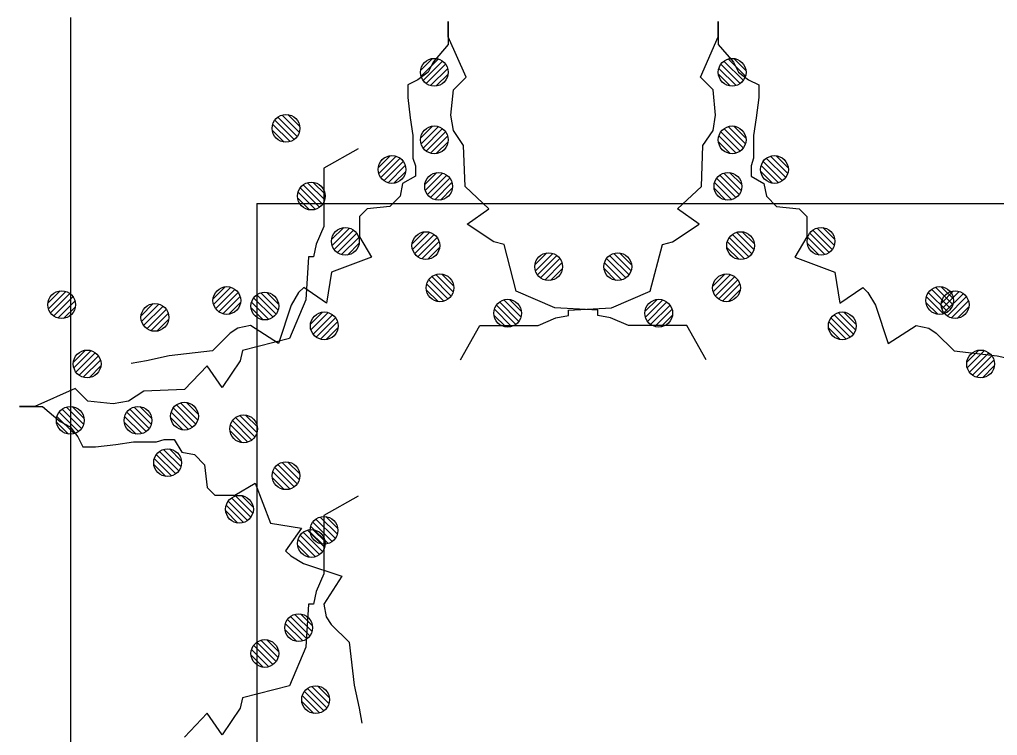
# Model space of a CAD drawing. Header units: millimetres. Extents: x 23536 to 47095, y 9984 to 20154.
# Drawn here: x 23578.031 to 23578.82, y 10062.569 to 10063.147 of the extents above; entities that cross this region are included whole.
import ezdxf

# ---------------------------------------------------------------- set-up
doc = ezdxf.new("R2010")
doc.units = ezdxf.units.MM
doc.header["$LTSCALE"] = 30
doc.header["$MEASUREMENT"] = 0
doc.layers.add('projeto', color=8, linetype='CONTINUOUS')

msp = doc.modelspace()

# ---------------------------------------------------------------- linework, layer by layer
at = {"layer": 'projeto'}
for p, q in [((23578.0725, 10061.14867), (23578.0725, 10063.14867)), ((23578.37693, 10063.13315), (23578.37693, 10063.14542)), ((23578.37693, 10063.14542), (23578.37693, 10063.14337)), ((23578.37693, 10063.14337), (23578.37693, 10063.12702)), ((23578.5946, 10063.13315), (23578.5946, 10063.14542)), ((23578.5946, 10063.14542), (23578.5946, 10063.14337)), ((23578.5946, 10063.14337), (23578.5946, 10063.12702)), ((23578.39125, 10063.10044), (23578.37693, 10063.13315)), ((23578.58027, 10063.10044), (23578.5946, 10063.13315)), ((23578.37693, 10063.12702), (23578.36465, 10063.11271)), ((23578.5946, 10063.12702), (23578.60688, 10063.11271)), ((23578.35453, 10063.10591), (23578.36426, 10063.11563)), ((23578.35453, 10063.10591), (23578.36426, 10063.11563)), ((23578.35493, 10063.10127), (23578.36889, 10063.11524)), ((23578.35493, 10063.10127), (23578.36889, 10063.11524)), ((23578.3566, 10063.09792), (23578.37225, 10063.11357)), ((23578.3566, 10063.09792), (23578.37225, 10063.11357)), ((23578.35912, 10063.09541), (23578.37475, 10063.11104)), ((23578.35912, 10063.09541), (23578.37475, 10063.11104)), ((23578.36465, 10063.11271), (23578.36056, 10063.10453)), ((23578.6124, 10063.09541), (23578.59677, 10063.11104)), ((23578.6124, 10063.09541), (23578.59677, 10063.11104)), ((23578.61493, 10063.09792), (23578.59928, 10063.11357)), ((23578.61493, 10063.09792), (23578.59928, 10063.11357)), ((23578.6166, 10063.10127), (23578.60263, 10063.11524)), ((23578.6166, 10063.10127), (23578.60263, 10063.11524)), ((23578.60688, 10063.11271), (23578.61097, 10063.10453)), ((23578.61699, 10063.10591), (23578.60727, 10063.11563)), ((23578.61699, 10063.10591), (23578.60727, 10063.11563)), ((23578.36056, 10063.10453), (23578.35237, 10063.0984)), ((23578.36251, 10063.09377), (23578.3764, 10063.10766)), ((23578.36251, 10063.09377), (23578.3764, 10063.10766)), ((23578.3672, 10063.09343), (23578.37674, 10063.10297)), ((23578.3672, 10063.09343), (23578.37674, 10063.10297)), ((23578.60433, 10063.09343), (23578.59479, 10063.10297)), ((23578.60433, 10063.09343), (23578.59479, 10063.10297)), ((23578.60902, 10063.09377), (23578.59513, 10063.10766)), ((23578.60902, 10063.09377), (23578.59513, 10063.10766)), ((23578.61097, 10063.10453), (23578.61915, 10063.0984)), ((23578.35237, 10063.0984), (23578.34419, 10063.09431)), ((23578.34419, 10063.09431), (23578.34419, 10063.08408)), ((23578.38102, 10063.09022), (23578.39125, 10063.10044)), ((23578.59051, 10063.09022), (23578.58027, 10063.10044)), ((23578.61915, 10063.0984), (23578.62734, 10063.09431)), ((23578.62734, 10063.09431), (23578.62734, 10063.08408)), ((23578.37897, 10063.06978), (23578.38102, 10063.09022)), ((23578.59255, 10063.06978), (23578.59051, 10063.09022)), ((23578.34419, 10063.08408), (23578.34623, 10063.06773)), ((23578.62734, 10063.08408), (23578.62529, 10063.06773)), ((23578.25706, 10063.06074), (23578.24752, 10063.07028)), ((23578.25706, 10063.06074), (23578.24752, 10063.07028)), ((23578.24922, 10063.04847), (23578.23525, 10063.06243)), ((23578.24922, 10063.04847), (23578.23525, 10063.06243)), ((23578.25258, 10063.05014), (23578.23693, 10063.06579)), ((23578.25258, 10063.05014), (23578.23693, 10063.06579)), ((23578.25508, 10063.05267), (23578.23945, 10063.06829)), ((23578.25508, 10063.05267), (23578.23945, 10063.06829)), ((23578.25672, 10063.05605), (23578.24284, 10063.06994)), ((23578.25672, 10063.05605), (23578.24284, 10063.06994)), ((23578.34623, 10063.06773), (23578.34828, 10063.05342)), ((23578.38102, 10063.05751), (23578.37897, 10063.06978)), ((23578.59051, 10063.05751), (23578.59255, 10063.06978)), ((23578.62529, 10063.06773), (23578.62325, 10063.05342)), ((23578.24459, 10063.04807), (23578.23486, 10063.0578)), ((23578.24459, 10063.04807), (23578.23486, 10063.0578)), ((23578.35453, 10063.05131), (23578.36426, 10063.06103)), ((23578.35453, 10063.05131), (23578.36426, 10063.06103)), ((23578.35493, 10063.04667), (23578.36889, 10063.06064)), ((23578.35493, 10063.04667), (23578.36889, 10063.06064)), ((23578.3566, 10063.04332), (23578.37225, 10063.05897)), ((23578.3566, 10063.04332), (23578.37225, 10063.05897)), ((23578.35912, 10063.04081), (23578.37475, 10063.05644)), ((23578.35912, 10063.04081), (23578.37475, 10063.05644)), ((23578.38921, 10063.04524), (23578.38102, 10063.05751)), ((23578.58232, 10063.04524), (23578.59051, 10063.05751)), ((23578.6124, 10063.04081), (23578.59677, 10063.05644)), ((23578.6124, 10063.04081), (23578.59677, 10063.05644)), ((23578.61493, 10063.04332), (23578.59928, 10063.05897)), ((23578.61493, 10063.04332), (23578.59928, 10063.05897)), ((23578.6166, 10063.04667), (23578.60263, 10063.06064)), ((23578.6166, 10063.04667), (23578.60263, 10063.06064)), ((23578.61699, 10063.05131), (23578.60727, 10063.06103)), ((23578.61699, 10063.05131), (23578.60727, 10063.06103)), ((23578.34828, 10063.05342), (23578.34828, 10063.03502)), ((23578.36251, 10063.03917), (23578.3764, 10063.05306)), ((23578.36251, 10063.03917), (23578.3764, 10063.05306)), ((23578.3672, 10063.03883), (23578.37674, 10063.04837)), ((23578.3672, 10063.03883), (23578.37674, 10063.04837)), ((23578.60433, 10063.03883), (23578.59479, 10063.04837)), ((23578.60433, 10063.03883), (23578.59479, 10063.04837)), ((23578.60902, 10063.03917), (23578.59513, 10063.05306)), ((23578.60902, 10063.03917), (23578.59513, 10063.05306)), ((23578.62325, 10063.05342), (23578.62325, 10063.03502)), ((23578.30412, 10063.04276), (23578.27637, 10063.02714)), ((23578.39044, 10063.01236), (23578.38921, 10063.04524)), ((23578.58109, 10063.01236), (23578.58232, 10063.04524)), ((23578.32037, 10063.02742), (23578.3301, 10063.03715)), ((23578.32037, 10063.02742), (23578.3301, 10063.03715)), ((23578.32077, 10063.02279), (23578.33474, 10063.03675)), ((23578.32077, 10063.02279), (23578.33474, 10063.03675)), ((23578.32244, 10063.01943), (23578.33809, 10063.03508)), ((23578.32244, 10063.01943), (23578.33809, 10063.03508)), ((23578.32497, 10063.01693), (23578.34059, 10063.03255)), ((23578.32497, 10063.01693), (23578.34059, 10063.03255)), ((23578.34828, 10063.03502), (23578.35032, 10063.02889)), ((23578.62325, 10063.03502), (23578.6212, 10063.02889)), ((23578.64656, 10063.01693), (23578.63093, 10063.03255)), ((23578.64656, 10063.01693), (23578.63093, 10063.03255)), ((23578.64908, 10063.01943), (23578.63343, 10063.03508)), ((23578.64908, 10063.01943), (23578.63343, 10063.03508)), ((23578.65076, 10063.02279), (23578.63679, 10063.03675)), ((23578.65076, 10063.02279), (23578.63679, 10063.03675)), ((23578.65115, 10063.02742), (23578.64142, 10063.03715)), ((23578.65115, 10063.02742), (23578.64142, 10063.03715)), ((23578.27637, 10063.02714), (23578.27637, 10063.01896)), ((23578.32835, 10063.01528), (23578.34224, 10063.02917)), ((23578.32835, 10063.01528), (23578.34224, 10063.02917)), ((23578.33304, 10063.01494), (23578.34258, 10063.02448)), ((23578.33304, 10063.01494), (23578.34258, 10063.02448)), ((23578.35032, 10063.02889), (23578.35032, 10063.02071)), ((23578.35795, 10063.01377), (23578.36767, 10063.0235)), ((23578.35795, 10063.01377), (23578.36767, 10063.0235)), ((23578.35834, 10063.00914), (23578.37231, 10063.0231)), ((23578.35834, 10063.00914), (23578.37231, 10063.0231)), ((23578.61318, 10063.00914), (23578.59922, 10063.0231)), ((23578.61318, 10063.00914), (23578.59922, 10063.0231)), ((23578.61358, 10063.01377), (23578.60385, 10063.0235)), ((23578.61358, 10063.01377), (23578.60385, 10063.0235)), ((23578.6212, 10063.02889), (23578.6212, 10063.02071)), ((23578.63848, 10063.01494), (23578.62894, 10063.02448)), ((23578.63848, 10063.01494), (23578.62894, 10063.02448)), ((23578.64317, 10063.01528), (23578.62928, 10063.02917)), ((23578.64317, 10063.01528), (23578.62928, 10063.02917)), ((23578.2772, 10063.0014), (23578.26331, 10063.01529)), ((23578.2772, 10063.0014), (23578.26331, 10063.01529)), ((23578.27754, 10063.00609), (23578.268, 10063.01563)), ((23578.27754, 10063.00609), (23578.268, 10063.01563)), ((23578.27637, 10063.01896), (23578.27637, 10063.00463)), ((23578.35032, 10063.02071), (23578.34009, 10063.01458)), ((23578.36001, 10063.00578), (23578.37566, 10063.02143)), ((23578.36001, 10063.00578), (23578.37566, 10063.02143)), ((23578.36254, 10063.00328), (23578.37817, 10063.0189)), ((23578.36254, 10063.00328), (23578.37817, 10063.0189)), ((23578.36592, 10063.00163), (23578.37981, 10063.01552)), ((23578.36592, 10063.00163), (23578.37981, 10063.01552)), ((23578.6056, 10063.00163), (23578.59171, 10063.01552)), ((23578.6056, 10063.00163), (23578.59171, 10063.01552)), ((23578.60898, 10063.00328), (23578.59336, 10063.0189)), ((23578.60898, 10063.00328), (23578.59336, 10063.0189)), ((23578.61151, 10063.00578), (23578.59586, 10063.02143)), ((23578.61151, 10063.00578), (23578.59586, 10063.02143)), ((23578.6212, 10063.02071), (23578.63143, 10063.01458)), ((23578.26969, 10062.99382), (23578.25573, 10063.00778)), ((23578.26969, 10062.99382), (23578.25573, 10063.00778)), ((23578.27305, 10062.99549), (23578.2574, 10063.01114)), ((23578.27305, 10062.99549), (23578.2574, 10063.01114)), ((23578.27555, 10062.99801), (23578.25993, 10063.01364)), ((23578.27555, 10062.99801), (23578.25993, 10063.01364)), ((23578.34009, 10063.01458), (23578.33805, 10063.00436)), ((23578.37061, 10063.00129), (23578.38015, 10063.01083)), ((23578.37061, 10063.00129), (23578.38015, 10063.01083)), ((23578.40967, 10062.99413), (23578.39044, 10063.01236)), ((23578.56186, 10062.99413), (23578.58109, 10063.01236)), ((23578.60091, 10063.00129), (23578.59137, 10063.01083)), ((23578.60091, 10063.00129), (23578.59137, 10063.01083)), ((23578.63143, 10063.01458), (23578.63348, 10063.00436)), ((23578.26506, 10062.99342), (23578.25533, 10063.00315)), ((23578.26506, 10062.99342), (23578.25533, 10063.00315)), ((23578.27637, 10063.00463), (23578.27637, 10062.98008)), ((23578.33805, 10063.00436), (23578.32986, 10062.99618)), ((23578.63348, 10063.00436), (23578.64166, 10062.99618)), ((23578.2225, 10062.99867), (23578.2225, 10061.29867)), ((23578.2225, 10062.99867), (23579.4225, 10062.99867)), ((23578.31144, 10062.99413), (23578.30531, 10062.988)), ((23578.32986, 10062.99618), (23578.31144, 10062.99413)), ((23578.39215, 10062.98187), (23578.40967, 10062.99413)), ((23578.57937, 10062.98187), (23578.56186, 10062.99413)), ((23578.64166, 10062.99618), (23578.66008, 10062.99413)), ((23578.66008, 10062.99413), (23578.66622, 10062.988)), ((23578.30531, 10062.988), (23578.30531, 10062.97165)), ((23578.66622, 10062.988), (23578.66622, 10062.97165)), ((23578.27637, 10062.98008), (23578.27024, 10062.96575)), ((23578.2828, 10062.96941), (23578.29253, 10062.97914)), ((23578.2828, 10062.96941), (23578.29253, 10062.97914)), ((23578.2832, 10062.96478), (23578.29716, 10062.97874)), ((23578.2832, 10062.96478), (23578.29716, 10062.97874)), ((23578.28487, 10062.96142), (23578.30052, 10062.97707)), ((23578.28487, 10062.96142), (23578.30052, 10062.97707)), ((23578.3477, 10062.966), (23578.35743, 10062.97573)), ((23578.3477, 10062.966), (23578.35743, 10062.97573)), ((23578.34809, 10062.96136), (23578.36206, 10062.97533)), ((23578.34809, 10062.96136), (23578.36206, 10062.97533)), ((23578.41376, 10062.96756), (23578.39215, 10062.98187)), ((23578.55776, 10062.96756), (23578.57937, 10062.98187)), ((23578.62343, 10062.96136), (23578.60946, 10062.97533)), ((23578.62343, 10062.96136), (23578.60946, 10062.97533)), ((23578.62382, 10062.966), (23578.6141, 10062.97573)), ((23578.62382, 10062.966), (23578.6141, 10062.97573)), ((23578.68665, 10062.96142), (23578.67101, 10062.97707)), ((23578.68665, 10062.96142), (23578.67101, 10062.97707)), ((23578.68833, 10062.96478), (23578.67436, 10062.97874)), ((23578.68833, 10062.96478), (23578.67436, 10062.97874)), ((23578.68872, 10062.96941), (23578.679, 10062.97914)), ((23578.68872, 10062.96941), (23578.679, 10062.97914)), ((23578.2874, 10062.95892), (23578.30302, 10062.97454)), ((23578.2874, 10062.95892), (23578.30302, 10062.97454)), ((23578.29078, 10062.95727), (23578.30467, 10062.97116)), ((23578.29078, 10062.95727), (23578.30467, 10062.97116)), ((23578.30531, 10062.97165), (23578.31493, 10062.95529)), ((23578.34977, 10062.95801), (23578.36542, 10062.97366)), ((23578.34977, 10062.95801), (23578.36542, 10062.97366)), ((23578.35229, 10062.9555), (23578.36792, 10062.97113)), ((23578.35229, 10062.9555), (23578.36792, 10062.97113)), ((23578.35568, 10062.95386), (23578.36957, 10062.96775)), ((23578.35568, 10062.95386), (23578.36957, 10062.96775)), ((23578.42195, 10062.96551), (23578.41376, 10062.96756)), ((23578.54958, 10062.96551), (23578.55776, 10062.96756)), ((23578.61585, 10062.95386), (23578.60196, 10062.96775)), ((23578.61585, 10062.95386), (23578.60196, 10062.96775)), ((23578.61923, 10062.9555), (23578.6036, 10062.97113)), ((23578.61923, 10062.9555), (23578.6036, 10062.97113)), ((23578.62176, 10062.95801), (23578.60611, 10062.97366)), ((23578.62176, 10062.95801), (23578.60611, 10062.97366)), ((23578.66622, 10062.97165), (23578.65659, 10062.95529)), ((23578.68075, 10062.95727), (23578.66686, 10062.97116)), ((23578.68075, 10062.95727), (23578.66686, 10062.97116)), ((23578.68413, 10062.95892), (23578.6685, 10062.97454)), ((23578.68413, 10062.95892), (23578.6685, 10062.97454)), ((23578.27024, 10062.96575), (23578.26819, 10062.95552)), ((23578.29547, 10062.95693), (23578.30501, 10062.96647)), ((23578.29547, 10062.95693), (23578.30501, 10062.96647)), ((23578.36037, 10062.95352), (23578.36991, 10062.96306)), ((23578.36037, 10062.95352), (23578.36991, 10062.96306)), ((23578.43166, 10062.92771), (23578.42195, 10062.96551)), ((23578.42195, 10062.96551), (23578.42195, 10062.96551)), ((23578.53986, 10062.92771), (23578.54958, 10062.96551)), ((23578.54958, 10062.96551), (23578.54958, 10062.96551)), ((23578.61116, 10062.95352), (23578.60162, 10062.96306)), ((23578.61116, 10062.95352), (23578.60162, 10062.96306)), ((23578.67606, 10062.95693), (23578.66652, 10062.96647)), ((23578.67606, 10062.95693), (23578.66652, 10062.96647)), ((23578.2641, 10062.95552), (23578.26206, 10062.92073)), ((23578.26819, 10062.95552), (23578.2641, 10062.95552)), ((23578.31493, 10062.95529), (23578.28279, 10062.94302)), ((23578.44676, 10062.94894), (23578.45648, 10062.95866)), ((23578.44676, 10062.94894), (23578.45648, 10062.95866)), ((23578.44715, 10062.9443), (23578.46112, 10062.95827)), ((23578.44715, 10062.9443), (23578.46112, 10062.95827)), ((23578.44882, 10062.94095), (23578.46447, 10062.9566)), ((23578.44882, 10062.94095), (23578.46447, 10062.9566)), ((23578.45135, 10062.93844), (23578.46698, 10062.95407)), ((23578.45135, 10062.93844), (23578.46698, 10062.95407)), ((23578.52017, 10062.93844), (23578.50455, 10062.95407)), ((23578.52017, 10062.93844), (23578.50455, 10062.95407)), ((23578.5227, 10062.94095), (23578.50705, 10062.9566)), ((23578.5227, 10062.94095), (23578.50705, 10062.9566)), ((23578.52437, 10062.9443), (23578.51041, 10062.95827)), ((23578.52437, 10062.9443), (23578.51041, 10062.95827)), ((23578.52477, 10062.94894), (23578.51504, 10062.95866)), ((23578.52477, 10062.94894), (23578.51504, 10062.95866)), ((23578.65659, 10062.95529), (23578.68873, 10062.94302)), ((23578.45473, 10062.9368), (23578.46862, 10062.95069)), ((23578.45473, 10062.9368), (23578.46862, 10062.95069)), ((23578.45942, 10062.93646), (23578.46896, 10062.946)), ((23578.45942, 10062.93646), (23578.46896, 10062.946)), ((23578.5121, 10062.93646), (23578.50256, 10062.946)), ((23578.5121, 10062.93646), (23578.50256, 10062.946)), ((23578.51679, 10062.9368), (23578.5029, 10062.95069)), ((23578.51679, 10062.9368), (23578.5029, 10062.95069)), ((23578.28279, 10062.94302), (23578.2787, 10062.91807)), ((23578.37672, 10062.92138), (23578.36109, 10062.93701)), ((23578.37672, 10062.92138), (23578.36109, 10062.93701)), ((23578.37924, 10062.92388), (23578.36359, 10062.93953)), ((23578.37924, 10062.92388), (23578.36359, 10062.93953)), ((23578.38091, 10062.92724), (23578.36695, 10062.94121)), ((23578.38091, 10062.92724), (23578.36695, 10062.94121)), ((23578.38131, 10062.93187), (23578.37158, 10062.9416)), ((23578.38131, 10062.93187), (23578.37158, 10062.9416)), ((23578.59021, 10062.93187), (23578.59994, 10062.9416)), ((23578.59021, 10062.93187), (23578.59994, 10062.9416)), ((23578.59061, 10062.92724), (23578.60458, 10062.94121)), ((23578.59061, 10062.92724), (23578.60458, 10062.94121)), ((23578.59228, 10062.92388), (23578.60793, 10062.93953)), ((23578.59228, 10062.92388), (23578.60793, 10062.93953)), ((23578.59481, 10062.92138), (23578.61043, 10062.93701)), ((23578.59481, 10062.92138), (23578.61043, 10062.93701)), ((23578.68873, 10062.94302), (23578.69282, 10062.91807)), ((23578.18716, 10062.92164), (23578.19689, 10062.93136)), ((23578.18716, 10062.92164), (23578.19689, 10062.93136)), ((23578.18756, 10062.917), (23578.20152, 10062.93097)), ((23578.18756, 10062.917), (23578.20152, 10062.93097)), ((23578.18923, 10062.91365), (23578.20488, 10062.9293)), ((23578.18923, 10062.91365), (23578.20488, 10062.9293)), ((23578.26028, 10062.93076), (23578.25619, 10062.92667)), ((23578.2787, 10062.91807), (23578.26028, 10062.93076)), ((23578.36864, 10062.9194), (23578.3591, 10062.92894)), ((23578.36864, 10062.9194), (23578.3591, 10062.92894)), ((23578.37333, 10062.91974), (23578.35944, 10062.93362)), ((23578.37333, 10062.91974), (23578.35944, 10062.93362)), ((23578.59819, 10062.91974), (23578.61208, 10062.93362)), ((23578.59819, 10062.91974), (23578.61208, 10062.93362)), ((23578.60288, 10062.9194), (23578.61242, 10062.92894)), ((23578.60288, 10062.9194), (23578.61242, 10062.92894)), ((23578.69282, 10062.91807), (23578.71124, 10062.93076)), ((23578.71124, 10062.93076), (23578.71533, 10062.92667)), ((23578.78229, 10062.91365), (23578.76664, 10062.9293)), ((23578.78229, 10062.91365), (23578.76664, 10062.9293)), ((23578.78397, 10062.917), (23578.77, 10062.93097)), ((23578.78397, 10062.917), (23578.77, 10062.93097)), ((23578.78436, 10062.92164), (23578.77463, 10062.93136)), ((23578.78436, 10062.92164), (23578.77463, 10062.93136)), ((23578.05395, 10062.91822), (23578.06368, 10062.92795)), ((23578.05395, 10062.91822), (23578.06368, 10062.92795)), ((23578.05435, 10062.91359), (23578.06831, 10062.92756)), ((23578.05435, 10062.91359), (23578.06831, 10062.92756)), ((23578.05602, 10062.91023), (23578.07167, 10062.92588)), ((23578.05602, 10062.91023), (23578.07167, 10062.92588)), ((23578.05854, 10062.90773), (23578.07417, 10062.92336)), ((23578.05854, 10062.90773), (23578.07417, 10062.92336)), ((23578.19176, 10062.91114), (23578.20738, 10062.92677)), ((23578.19176, 10062.91114), (23578.20738, 10062.92677)), ((23578.19514, 10062.9095), (23578.20903, 10062.92339)), ((23578.19514, 10062.9095), (23578.20903, 10062.92339)), ((23578.23551, 10062.90668), (23578.21986, 10062.92233)), ((23578.23551, 10062.90668), (23578.21986, 10062.92233)), ((23578.23802, 10062.90921), (23578.22239, 10062.92483)), ((23578.23802, 10062.90921), (23578.22239, 10062.92483)), ((23578.23966, 10062.91259), (23578.22577, 10062.92648)), ((23578.23966, 10062.91259), (23578.22577, 10062.92648)), ((23578.24, 10062.91728), (23578.23046, 10062.92682)), ((23578.24, 10062.91728), (23578.23046, 10062.92682)), ((23578.26206, 10062.92073), (23578.24875, 10062.88952)), ((23578.25619, 10062.92667), (23578.25005, 10062.91645)), ((23578.26206, 10062.92073), (23578.26206, 10062.92073)), ((23578.26206, 10062.92073), (23578.26206, 10062.92073)), ((23578.43557, 10062.90677), (23578.4216, 10062.92073)), ((23578.43557, 10062.90677), (23578.4216, 10062.92073)), ((23578.43596, 10062.9114), (23578.42623, 10062.92113)), ((23578.43596, 10062.9114), (23578.42623, 10062.92113)), ((23578.46287, 10062.9144), (23578.43166, 10062.92771)), ((23578.50865, 10062.9144), (23578.53986, 10062.92771)), ((23578.53556, 10062.9114), (23578.54529, 10062.92113)), ((23578.53556, 10062.9114), (23578.54529, 10062.92113)), ((23578.53596, 10062.90677), (23578.54992, 10062.92073)), ((23578.53596, 10062.90677), (23578.54992, 10062.92073)), ((23578.71533, 10062.92667), (23578.72147, 10062.91645)), ((23578.77638, 10062.9095), (23578.76249, 10062.92339)), ((23578.77638, 10062.9095), (23578.76249, 10062.92339)), ((23578.77977, 10062.91114), (23578.76414, 10062.92677)), ((23578.77977, 10062.91114), (23578.76414, 10062.92677)), ((23578.77467, 10062.91822), (23578.7844, 10062.92795)), ((23578.77467, 10062.91822), (23578.7844, 10062.92795)), ((23578.77507, 10062.91359), (23578.78903, 10062.92756)), ((23578.77507, 10062.91359), (23578.78903, 10062.92756)), ((23578.77674, 10062.91023), (23578.79239, 10062.92588)), ((23578.77674, 10062.91023), (23578.79239, 10062.92588)), ((23578.77927, 10062.90773), (23578.79489, 10062.92336)), ((23578.77927, 10062.90773), (23578.79489, 10062.92336)), ((23578.06193, 10062.90609), (23578.07582, 10062.91997)), ((23578.06193, 10062.90609), (23578.07582, 10062.91997)), ((23578.06662, 10062.90575), (23578.07616, 10062.91528)), ((23578.06662, 10062.90575), (23578.07616, 10062.91528)), ((23578.1291, 10062.90799), (23578.13882, 10062.91771)), ((23578.1291, 10062.90799), (23578.13882, 10062.91771)), ((23578.12949, 10062.90335), (23578.14346, 10062.91732)), ((23578.12949, 10062.90335), (23578.14346, 10062.91732)), ((23578.13116, 10062.9), (23578.14681, 10062.91565)), ((23578.13116, 10062.9), (23578.14681, 10062.91565)), ((23578.13369, 10062.89749), (23578.14932, 10062.91312)), ((23578.13369, 10062.89749), (23578.14932, 10062.91312)), ((23578.19983, 10062.90916), (23578.20937, 10062.9187)), ((23578.19983, 10062.90916), (23578.20937, 10062.9187)), ((23578.22752, 10062.90461), (23578.2178, 10062.91434)), ((23578.22752, 10062.90461), (23578.2178, 10062.91434)), ((23578.23216, 10062.90501), (23578.21819, 10062.91897)), ((23578.23216, 10062.90501), (23578.21819, 10062.91897)), ((23578.25005, 10062.91645), (23578.23982, 10062.8855)), ((23578.42798, 10062.89926), (23578.4141, 10062.91315)), ((23578.42798, 10062.89926), (23578.4141, 10062.91315)), ((23578.43137, 10062.90091), (23578.41574, 10062.91653)), ((23578.43137, 10062.90091), (23578.41574, 10062.91653)), ((23578.43389, 10062.90341), (23578.41824, 10062.91906)), ((23578.43389, 10062.90341), (23578.41824, 10062.91906)), ((23578.49766, 10062.91236), (23578.46287, 10062.9144)), ((23578.46287, 10062.9144), (23578.46287, 10062.9144)), ((23578.46287, 10062.9144), (23578.46287, 10062.9144)), ((23578.47386, 10062.91236), (23578.50865, 10062.9144)), ((23578.47386, 10062.90827), (23578.47386, 10062.91236)), ((23578.49766, 10062.90827), (23578.49766, 10062.91236)), ((23578.50865, 10062.9144), (23578.50865, 10062.9144)), ((23578.50865, 10062.9144), (23578.50865, 10062.9144)), ((23578.53763, 10062.90341), (23578.55328, 10062.91906)), ((23578.53763, 10062.90341), (23578.55328, 10062.91906)), ((23578.54016, 10062.90091), (23578.55578, 10062.91653)), ((23578.54016, 10062.90091), (23578.55578, 10062.91653)), ((23578.54354, 10062.89926), (23578.55743, 10062.91315)), ((23578.54354, 10062.89926), (23578.55743, 10062.91315)), ((23578.72147, 10062.91645), (23578.7317, 10062.8855)), ((23578.77169, 10062.90916), (23578.76215, 10062.9187)), ((23578.77169, 10062.90916), (23578.76215, 10062.9187)), ((23578.78265, 10062.90609), (23578.79654, 10062.91997)), ((23578.78265, 10062.90609), (23578.79654, 10062.91997)), ((23578.78734, 10062.90575), (23578.79688, 10062.91528)), ((23578.78734, 10062.90575), (23578.79688, 10062.91528)), ((23578.13707, 10062.89585), (23578.15096, 10062.90974)), ((23578.13707, 10062.89585), (23578.15096, 10062.90974)), ((23578.14176, 10062.89551), (23578.1513, 10062.90505)), ((23578.14176, 10062.89551), (23578.1513, 10062.90505)), ((23578.26572, 10062.90116), (23578.27545, 10062.91089)), ((23578.26572, 10062.90116), (23578.27545, 10062.91089)), ((23578.26612, 10062.89653), (23578.28009, 10062.91049)), ((23578.26612, 10062.89653), (23578.28009, 10062.91049)), ((23578.26779, 10062.89317), (23578.28344, 10062.90882)), ((23578.26779, 10062.89317), (23578.28344, 10062.90882)), ((23578.27032, 10062.89067), (23578.28594, 10062.9063)), ((23578.27032, 10062.89067), (23578.28594, 10062.9063)), ((23578.4233, 10062.89892), (23578.41376, 10062.90846)), ((23578.4233, 10062.89892), (23578.41376, 10062.90846)), ((23578.44931, 10062.90009), (23578.46363, 10062.90622)), ((23578.46363, 10062.90622), (23578.47386, 10062.90827)), ((23578.50789, 10062.90622), (23578.49766, 10062.90827)), ((23578.52222, 10062.90009), (23578.50789, 10062.90622)), ((23578.54823, 10062.89892), (23578.55777, 10062.90846)), ((23578.54823, 10062.89892), (23578.55777, 10062.90846)), ((23578.70121, 10062.89067), (23578.68558, 10062.9063)), ((23578.70121, 10062.89067), (23578.68558, 10062.9063)), ((23578.70373, 10062.89317), (23578.68808, 10062.90882)), ((23578.70373, 10062.89317), (23578.68808, 10062.90882)), ((23578.70541, 10062.89653), (23578.69144, 10062.91049)), ((23578.70541, 10062.89653), (23578.69144, 10062.91049)), ((23578.7058, 10062.90116), (23578.69607, 10062.91089)), ((23578.7058, 10062.90116), (23578.69607, 10062.91089)), ((23578.20708, 10062.89805), (23578.20094, 10062.89396)), ((23578.21731, 10062.90009), (23578.20708, 10062.89805)), ((23578.23982, 10062.8855), (23578.21731, 10062.90009)), ((23578.2737, 10062.88902), (23578.28759, 10062.90291)), ((23578.2737, 10062.88902), (23578.28759, 10062.90291)), ((23578.27839, 10062.88868), (23578.28793, 10062.89822)), ((23578.27839, 10062.88868), (23578.28793, 10062.89822)), ((23578.38662, 10062.87234), (23578.40224, 10062.90009)), ((23578.40224, 10062.90009), (23578.41043, 10062.90009)), ((23578.41043, 10062.90009), (23578.42475, 10062.90009)), ((23578.42475, 10062.90009), (23578.44931, 10062.90009)), ((23578.54677, 10062.90009), (23578.52222, 10062.90009)), ((23578.5611, 10062.90009), (23578.54677, 10062.90009)), ((23578.56929, 10062.90009), (23578.5611, 10062.90009)), ((23578.5849, 10062.87234), (23578.56929, 10062.90009)), ((23578.69313, 10062.88868), (23578.68359, 10062.89822)), ((23578.69313, 10062.88868), (23578.68359, 10062.89822)), ((23578.69782, 10062.88902), (23578.68393, 10062.90291)), ((23578.69782, 10062.88902), (23578.68393, 10062.90291)), ((23578.7317, 10062.8855), (23578.75421, 10062.90009)), ((23578.75421, 10062.90009), (23578.76444, 10062.89805)), ((23578.76444, 10062.89805), (23578.77058, 10062.89396)), ((23578.20094, 10062.89396), (23578.18662, 10062.87965)), ((23578.24875, 10062.88952), (23578.21095, 10062.87981)), ((23578.77058, 10062.89396), (23578.78491, 10062.87965)), ((23578.07444, 10062.87045), (23578.08417, 10062.88018)), ((23578.07444, 10062.87045), (23578.08417, 10062.88018)), ((23578.07484, 10062.86582), (23578.0888, 10062.87978)), ((23578.07484, 10062.86582), (23578.0888, 10062.87978)), ((23578.07651, 10062.86246), (23578.09216, 10062.87811)), ((23578.07651, 10062.86246), (23578.09216, 10062.87811)), ((23578.07904, 10062.85996), (23578.09466, 10062.87559)), ((23578.07904, 10062.85996), (23578.09466, 10062.87559)), ((23578.15183, 10062.87556), (23578.13341, 10062.87147)), ((23578.18662, 10062.87965), (23578.15183, 10062.87556)), ((23578.21095, 10062.87981), (23578.2089, 10062.87162)), ((23578.21095, 10062.87981), (23578.21095, 10062.87981)), ((23578.78491, 10062.87965), (23578.81969, 10062.87556)), ((23578.79516, 10062.87045), (23578.80489, 10062.88018)), ((23578.79516, 10062.87045), (23578.80489, 10062.88018)), ((23578.79556, 10062.86582), (23578.80953, 10062.87978)), ((23578.79556, 10062.86582), (23578.80953, 10062.87978)), ((23578.79723, 10062.86246), (23578.81288, 10062.87811)), ((23578.79723, 10062.86246), (23578.81288, 10062.87811)), ((23578.79976, 10062.85996), (23578.81539, 10062.87559)), ((23578.79976, 10062.85996), (23578.81539, 10062.87559)), ((23578.81969, 10062.87556), (23578.83811, 10062.87147)), ((23578.08242, 10062.85831), (23578.09631, 10062.8722)), ((23578.08242, 10062.85831), (23578.09631, 10062.8722)), ((23578.08711, 10062.85797), (23578.09665, 10062.86751)), ((23578.08711, 10062.85797), (23578.09665, 10062.86751)), ((23578.13341, 10062.87147), (23578.12113, 10062.86943)), ((23578.18233, 10062.86753), (23578.1641, 10062.8483)), ((23578.19459, 10062.85001), (23578.18233, 10062.86753)), ((23578.2089, 10062.87162), (23578.19459, 10062.85001)), ((23578.80314, 10062.85831), (23578.81703, 10062.8722)), ((23578.80314, 10062.85831), (23578.81703, 10062.8722)), ((23578.80783, 10062.85797), (23578.81737, 10062.86751)), ((23578.80783, 10062.85797), (23578.81737, 10062.86751)), ((23578.07602, 10062.84911), (23578.04331, 10062.83478)), ((23578.08624, 10062.83888), (23578.07602, 10062.84911)), ((23578.13122, 10062.84706), (23578.11895, 10062.83888)), ((23578.1641, 10062.8483), (23578.13122, 10062.84706)), ((23578.04331, 10062.83478), (23578.03104, 10062.83478)), ((23578.03104, 10062.83478), (23578.03309, 10062.83478)), ((23578.03309, 10062.83478), (23578.04944, 10062.83478)), ((23578.04944, 10062.83478), (23578.06375, 10062.82251)), ((23578.08269, 10062.82037), (23578.0688, 10062.83425)), ((23578.08269, 10062.82037), (23578.0688, 10062.83425)), ((23578.08303, 10062.82506), (23578.07349, 10062.83459)), ((23578.08303, 10062.82506), (23578.07349, 10062.83459)), ((23578.10668, 10062.83683), (23578.08624, 10062.83888)), ((23578.11895, 10062.83888), (23578.10668, 10062.83683)), ((23578.13729, 10062.82037), (23578.1234, 10062.83425)), ((23578.13729, 10062.82037), (23578.1234, 10062.83425)), ((23578.13763, 10062.82506), (23578.12809, 10062.83459)), ((23578.13763, 10062.82506), (23578.12809, 10062.83459)), ((23578.17068, 10062.81787), (23578.15503, 10062.83352)), ((23578.17068, 10062.81787), (23578.15503, 10062.83352)), ((23578.17318, 10062.8204), (23578.15756, 10062.83602)), ((23578.17318, 10062.8204), (23578.15756, 10062.83602)), ((23578.17483, 10062.82378), (23578.16094, 10062.83767)), ((23578.17483, 10062.82378), (23578.16094, 10062.83767)), ((23578.17517, 10062.82847), (23578.16563, 10062.83801)), ((23578.17517, 10062.82847), (23578.16563, 10062.83801)), ((23578.07519, 10062.81278), (23578.06122, 10062.82675)), ((23578.07519, 10062.81278), (23578.06122, 10062.82675)), ((23578.07854, 10062.81446), (23578.06289, 10062.83011)), ((23578.07854, 10062.81446), (23578.06289, 10062.83011)), ((23578.08105, 10062.81698), (23578.06542, 10062.83261)), ((23578.08105, 10062.81698), (23578.06542, 10062.83261)), ((23578.12979, 10062.81278), (23578.11582, 10062.82675)), ((23578.12979, 10062.81278), (23578.11582, 10062.82675)), ((23578.13314, 10062.81446), (23578.11749, 10062.83011)), ((23578.13314, 10062.81446), (23578.11749, 10062.83011)), ((23578.13565, 10062.81698), (23578.12002, 10062.83261)), ((23578.13565, 10062.81698), (23578.12002, 10062.83261)), ((23578.16269, 10062.8158), (23578.15296, 10062.82553)), ((23578.16269, 10062.8158), (23578.15296, 10062.82553)), ((23578.16732, 10062.8162), (23578.15336, 10062.83017)), ((23578.16732, 10062.8162), (23578.15336, 10062.83017)), ((23578.22095, 10062.81015), (23578.20533, 10062.82578)), ((23578.22095, 10062.81015), (23578.20533, 10062.82578)), ((23578.2226, 10062.81354), (23578.20871, 10062.82742)), ((23578.2226, 10062.81354), (23578.20871, 10062.82742)), ((23578.22294, 10062.81822), (23578.2134, 10062.82776)), ((23578.22294, 10062.81822), (23578.2134, 10062.82776)), ((23578.07055, 10062.81239), (23578.06083, 10062.82212)), ((23578.07055, 10062.81239), (23578.06083, 10062.82212)), ((23578.06375, 10062.82251), (23578.07193, 10062.81841)), ((23578.07193, 10062.81841), (23578.07806, 10062.81023)), ((23578.12515, 10062.81239), (23578.11543, 10062.82212)), ((23578.12515, 10062.81239), (23578.11543, 10062.82212)), ((23578.2151, 10062.80595), (23578.20113, 10062.81992)), ((23578.2151, 10062.80595), (23578.20113, 10062.81992)), ((23578.21845, 10062.80763), (23578.2028, 10062.82328)), ((23578.21845, 10062.80763), (23578.2028, 10062.82328)), ((23578.07806, 10062.81023), (23578.08215, 10062.80204)), ((23578.21046, 10062.80556), (23578.20073, 10062.81529)), ((23578.21046, 10062.80556), (23578.20073, 10062.81529)), ((23578.08215, 10062.80204), (23578.09237, 10062.80204)), ((23578.09237, 10062.80204), (23578.10873, 10062.80409)), ((23578.10873, 10062.80409), (23578.12304, 10062.80614)), ((23578.12304, 10062.80614), (23578.14144, 10062.80614)), ((23578.14144, 10062.80614), (23578.14757, 10062.80818)), ((23578.14757, 10062.80818), (23578.15575, 10062.80818)), ((23578.15575, 10062.80818), (23578.16188, 10062.79795)), ((23578.15703, 10062.7803), (23578.14138, 10062.79595)), ((23578.15703, 10062.7803), (23578.14138, 10062.79595)), ((23578.15953, 10062.78283), (23578.14391, 10062.79845)), ((23578.15953, 10062.78283), (23578.14391, 10062.79845)), ((23578.16118, 10062.78621), (23578.14729, 10062.8001)), ((23578.16118, 10062.78621), (23578.14729, 10062.8001)), ((23578.16152, 10062.7909), (23578.15198, 10062.80044)), ((23578.16152, 10062.7909), (23578.15198, 10062.80044)), ((23578.16188, 10062.79795), (23578.1721, 10062.7959)), ((23578.1721, 10062.7959), (23578.18028, 10062.78772)), ((23578.14904, 10062.77823), (23578.13931, 10062.78796)), ((23578.14904, 10062.77823), (23578.13931, 10062.78796)), ((23578.15367, 10062.77863), (23578.13971, 10062.79259)), ((23578.15367, 10062.77863), (23578.13971, 10062.79259)), ((23578.18028, 10062.78772), (23578.18233, 10062.7693)), ((23578.25508, 10062.77228), (23578.23945, 10062.7879)), ((23578.25508, 10062.77228), (23578.23945, 10062.7879)), ((23578.25672, 10062.77566), (23578.24284, 10062.78955)), ((23578.25672, 10062.77566), (23578.24284, 10062.78955)), ((23578.25706, 10062.78035), (23578.24752, 10062.78989)), ((23578.25706, 10062.78035), (23578.24752, 10062.78989)), ((23578.24922, 10062.76808), (23578.23525, 10062.78204)), ((23578.24922, 10062.76808), (23578.23525, 10062.78204)), ((23578.25258, 10062.76975), (23578.23693, 10062.7854)), ((23578.25258, 10062.76975), (23578.23693, 10062.7854)), ((23578.20481, 10062.76316), (23578.22117, 10062.77279)), ((23578.22117, 10062.77279), (23578.23344, 10062.74065)), ((23578.24459, 10062.76768), (23578.23486, 10062.77741)), ((23578.24459, 10062.76768), (23578.23486, 10062.77741)), ((23578.18233, 10062.7693), (23578.18846, 10062.76316)), ((23578.18846, 10062.76316), (23578.20481, 10062.76316)), ((23578.21919, 10062.74864), (23578.2053, 10062.76252)), ((23578.21919, 10062.74864), (23578.2053, 10062.76252)), ((23578.21953, 10062.75333), (23578.20999, 10062.76286)), ((23578.21953, 10062.75333), (23578.20999, 10062.76286)), ((23578.30412, 10062.76237), (23578.27637, 10062.74675)), ((23578.21168, 10062.74105), (23578.19772, 10062.75502)), ((23578.21168, 10062.74105), (23578.19772, 10062.75502)), ((23578.21504, 10062.74273), (23578.19939, 10062.75838)), ((23578.21504, 10062.74273), (23578.19939, 10062.75838)), ((23578.21754, 10062.74525), (23578.20192, 10062.76088)), ((23578.21754, 10062.74525), (23578.20192, 10062.76088)), ((23578.20705, 10062.74066), (23578.19732, 10062.75039)), ((23578.20705, 10062.74066), (23578.19732, 10062.75039)), ((23578.27637, 10062.74675), (23578.27637, 10062.73857)), ((23578.23344, 10062.74065), (23578.25839, 10062.73656)), ((23578.28329, 10062.72565), (23578.26764, 10062.7413)), ((23578.28329, 10062.72565), (23578.26764, 10062.7413)), ((23578.28579, 10062.72818), (23578.27016, 10062.7438)), ((23578.28579, 10062.72818), (23578.27016, 10062.7438)), ((23578.28744, 10062.73156), (23578.27355, 10062.74545)), ((23578.28744, 10062.73156), (23578.27355, 10062.74545)), ((23578.28778, 10062.73625), (23578.27824, 10062.74579)), ((23578.28778, 10062.73625), (23578.27824, 10062.74579)), ((23578.25839, 10062.73656), (23578.2457, 10062.71814)), ((23578.27555, 10062.71762), (23578.25993, 10062.73325)), ((23578.27555, 10062.71762), (23578.25993, 10062.73325)), ((23578.2772, 10062.72101), (23578.26331, 10062.7349)), ((23578.2772, 10062.72101), (23578.26331, 10062.7349)), ((23578.2753, 10062.72358), (23578.26557, 10062.73331)), ((23578.2753, 10062.72358), (23578.26557, 10062.73331)), ((23578.27993, 10062.72398), (23578.26597, 10062.73794)), ((23578.27993, 10062.72398), (23578.26597, 10062.73794)), ((23578.27754, 10062.7257), (23578.268, 10062.73524)), ((23578.27754, 10062.7257), (23578.268, 10062.73524)), ((23578.27637, 10062.73857), (23578.27637, 10062.72424)), ((23578.26969, 10062.71343), (23578.25573, 10062.72739)), ((23578.26969, 10062.71343), (23578.25573, 10062.72739)), ((23578.27305, 10062.7151), (23578.2574, 10062.73075)), ((23578.27305, 10062.7151), (23578.2574, 10062.73075)), ((23578.27637, 10062.72424), (23578.27637, 10062.69969)), ((23578.2457, 10062.71814), (23578.24979, 10062.71405)), ((23578.26506, 10062.71303), (23578.25533, 10062.72276)), ((23578.26506, 10062.71303), (23578.25533, 10062.72276)), ((23578.24979, 10062.71405), (23578.26001, 10062.70791)), ((23578.26001, 10062.70791), (23578.29096, 10062.69768)), ((23578.27637, 10062.69969), (23578.27024, 10062.68536)), ((23578.29096, 10062.69768), (23578.27637, 10062.67517)), ((23578.27024, 10062.68536), (23578.26819, 10062.67513)), ((23578.2641, 10062.67513), (23578.26206, 10062.64034)), ((23578.26819, 10062.67513), (23578.2641, 10062.67513)), ((23578.27637, 10062.67517), (23578.27841, 10062.66494)), ((23578.26281, 10062.64709), (23578.24716, 10062.66274)), ((23578.26281, 10062.64709), (23578.24716, 10062.66274)), ((23578.26532, 10062.64962), (23578.24969, 10062.66524)), ((23578.26532, 10062.64962), (23578.24969, 10062.66524)), ((23578.26696, 10062.653), (23578.25307, 10062.66689)), ((23578.26696, 10062.653), (23578.25307, 10062.66689)), ((23578.2673, 10062.65769), (23578.25776, 10062.66723)), ((23578.2673, 10062.65769), (23578.25776, 10062.66723)), ((23578.27841, 10062.66494), (23578.2825, 10062.6588)), ((23578.25482, 10062.64502), (23578.2451, 10062.65475)), ((23578.25482, 10062.64502), (23578.2451, 10062.65475)), ((23578.25946, 10062.64542), (23578.24549, 10062.65938)), ((23578.25946, 10062.64542), (23578.24549, 10062.65938)), ((23578.2825, 10062.6588), (23578.29681, 10062.64447)), ((23578.23802, 10062.62882), (23578.22239, 10062.64444)), ((23578.23802, 10062.62882), (23578.22239, 10062.64444)), ((23578.23966, 10062.6322), (23578.22577, 10062.64609)), ((23578.23966, 10062.6322), (23578.22577, 10062.64609)), ((23578.24, 10062.63689), (23578.23046, 10062.64643)), ((23578.24, 10062.63689), (23578.23046, 10062.64643)), ((23578.29681, 10062.64447), (23578.3009, 10062.60969)), ((23578.23216, 10062.62462), (23578.21819, 10062.63859)), ((23578.23216, 10062.62462), (23578.21819, 10062.63859)), ((23578.23551, 10062.62629), (23578.21986, 10062.64194)), ((23578.23551, 10062.62629), (23578.21986, 10062.64194)), ((23578.26206, 10062.64034), (23578.24875, 10062.60913)), ((23578.26206, 10062.64034), (23578.26206, 10062.64034)), ((23578.26206, 10062.64034), (23578.26206, 10062.64034)), ((23578.22752, 10062.62422), (23578.2178, 10062.63395)), ((23578.22752, 10062.62422), (23578.2178, 10062.63395)), ((23578.24875, 10062.60913), (23578.21095, 10062.59942)), ((23578.27646, 10062.58902), (23578.26081, 10062.60467)), ((23578.27646, 10062.58902), (23578.26081, 10062.60467)), ((23578.27897, 10062.59155), (23578.26334, 10062.60717)), ((23578.27897, 10062.59155), (23578.26334, 10062.60717)), ((23578.28061, 10062.59493), (23578.26672, 10062.60882)), ((23578.28061, 10062.59493), (23578.26672, 10062.60882)), ((23578.28095, 10062.59962), (23578.27141, 10062.60916)), ((23578.28095, 10062.59962), (23578.27141, 10062.60916)), ((23578.3009, 10062.60969), (23578.30499, 10062.59127)), ((23578.21095, 10062.59942), (23578.2089, 10062.59123)), ((23578.21095, 10062.59942), (23578.21095, 10062.59942)), ((23578.26847, 10062.58695), (23578.25874, 10062.59668)), ((23578.26847, 10062.58695), (23578.25874, 10062.59668)), ((23578.27311, 10062.58735), (23578.25914, 10062.60132)), ((23578.27311, 10062.58735), (23578.25914, 10062.60132)), ((23578.2089, 10062.59123), (23578.19459, 10062.56962)), ((23578.30499, 10062.59127), (23578.30703, 10062.57899)), ((23578.18233, 10062.58714), (23578.1641, 10062.56791)), ((23578.19459, 10062.56962), (23578.18233, 10062.58714))]:
    msp.add_line(p, q, dxfattribs=at)
for centre in [(23578.36564, 10063.10452), (23578.60588, 10063.10452), (23578.24597, 10063.05919), (23578.36564, 10063.04992), (23578.60588, 10063.04992), (23578.33149, 10063.02603), (23578.64004, 10063.02603), (23578.36906, 10063.01238), (23578.60246, 10063.01238), (23578.26645, 10063.00453), (23578.29391, 10062.96802), (23578.35881, 10062.96461), (23578.61271, 10062.96461), (23578.67761, 10062.96802), (23578.45787, 10062.94755), (23578.51365, 10062.94755), (23578.3702, 10062.93049), (23578.60133, 10062.93049), (23578.06506, 10062.91684), (23578.19828, 10062.92025), (23578.77325, 10062.92025), (23578.78579, 10062.91684), (23578.22891, 10062.91573), (23578.42485, 10062.91001), (23578.54668, 10062.91001), (23578.14021, 10062.9066), (23578.27684, 10062.89978), (23578.69469, 10062.89978), (23578.08556, 10062.86907), (23578.80628, 10062.86907), (23578.07194, 10062.8235), (23578.12654, 10062.8235), (23578.16408, 10062.82692), (23578.21185, 10062.81667), (23578.15043, 10062.78935), (23578.24597, 10062.7788), (23578.20844, 10062.75177), (23578.27668, 10062.7347), (23578.26645, 10062.72414), (23578.25621, 10062.65614), (23578.22891, 10062.63534), (23578.26986, 10062.59807)]:
    msp.add_circle(centre, 0.0112, dxfattribs=at)

doc.saveas('drawing.dxf')
